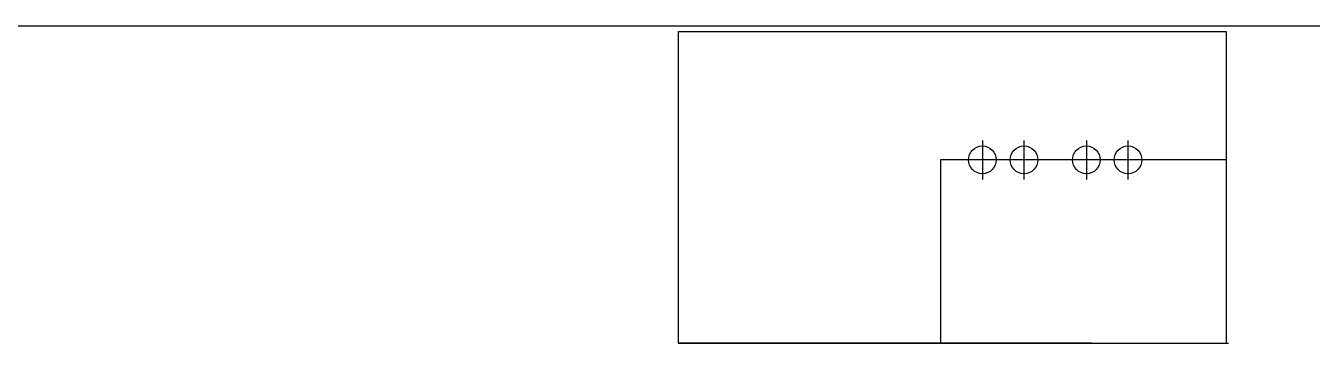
# Model space of a CAD drawing. Extents: x 39751 to 116307, y -36149 to -14965.
# Drawn here: x 80717 to 82573, y -20858 to -20400 of the extents above; entities that cross this region are included whole.
import ezdxf

# ---------------------------------------------------------------- set-up
doc = ezdxf.new("R2010")
doc.units = 0
doc.header["$LTSCALE"] = 1500
doc.linetypes.add('CENTER2', pattern=[0.72, 0.6, -0.05, 0.02, -0.05])
doc.layers.add('confine0', color=7, linetype='Continuous')
doc.layers.add('confine7', color=4, linetype='CENTER2')

msp = doc.modelspace()

# ---------------------------------------------------------------- linework, layer by layer
msp.add_line((67975.7, -20400), (90015.7, -20400))
at = {"lineweight": -3}
for p, q in [((81658.4, -20408.4), (82448.4, -20408.4)), ((81658.4, -20857.9), (81658.4, -20408.4)), ((82448.4, -20408.4), (82448.4, -20857.9)), ((82448.4, -20408.4), (82448.4, -20593.4)), ((82448.4, -20593.4), (82036.6, -20593.4)), ((82036.6, -20593.4), (82036.6, -20857.9)), ((82254.1, -20857.9), (81658.3, -20857.9)), ((81658.3, -20857.9), (82451.6, -20857.9))]:
    msp.add_line(p, q, dxfattribs=at)
at = {"layer": 'confine0'}
for centre in [(82096.8, -20593.4), (82156.8, -20593.4), (82246.8, -20593.4), (82306.8, -20593.4)]:
    msp.add_circle(centre, 20, dxfattribs=at)
at = {"layer": 'confine7'}
for p, q in [((82096.8, -20565.4), (82096.8, -20621.9)), ((82156.8, -20565.4), (82156.8, -20621.9)), ((82246.8, -20565.4), (82246.8, -20621.9)), ((82306.8, -20565.4), (82306.8, -20621.9)), ((82125.3, -20593.4), (82068.8, -20593.4)), ((82185.3, -20593.4), (82128.8, -20593.4)), ((82275.3, -20593.4), (82218.8, -20593.4)), ((82335.3, -20593.4), (82278.8, -20593.4))]:
    msp.add_line(p, q, dxfattribs=at)

doc.saveas('drawing.dxf')
